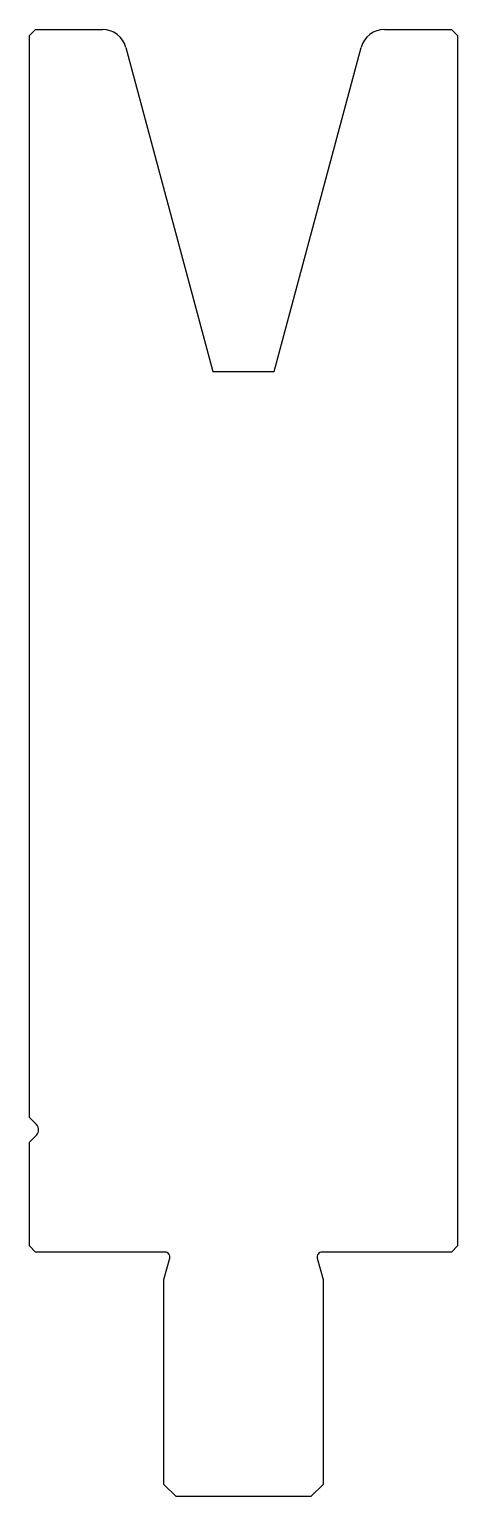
# Model space of a CAD drawing. Header units: metres. Extents: x -19 to 16, y -60 to 60.
import ezdxf

# ---------------------------------------------------------------- set-up
doc = ezdxf.new("R2010")
doc.units = ezdxf.units.M

msp = doc.modelspace()

# ---------------------------------------------------------------- linework, layer by layer
for p, q in [((-18.84775, 59.71659), (-19.34775, 59.21659)), ((-19.34775, -29.28341), (-19.34775, 59.21659)), ((-18.84775, 59.71659), (-13.382404, 59.71659)), ((9.686904, 59.71659), (15.15225, 59.71659)), ((15.65225, 59.21659), (15.15225, 59.71659)), ((15.65225, 59.21659), (15.65225, -39.78341)), ((-11.450552, 58.234228), (-4.34775, 31.726209)), ((0.65225, 31.726209), (7.755053, 58.234228)), ((-4.34775, 31.726209), (0.65225, 31.726209)), ((-18.772014, -29.859146), (-19.34775, -29.28341)), ((-19.34775, -31.28341), (-18.772014, -30.707674)), ((-19.34775, -39.78341), (-19.34775, -31.28341)), ((-19.34775, -39.78341), (-18.84775, -40.28341)), ((-8.26775, -40.28341), (-18.84775, -40.28341)), ((-8.34775, -42.527456), (-7.881379, -40.786938)), ((4.18588, -40.786938), (4.65225, -42.527456)), ((15.15225, -40.28341), (4.57225, -40.28341)), ((15.15225, -40.28341), (15.65225, -39.78341)), ((-8.34775, -59.28341), (-8.34775, -42.527456)), ((4.65225, -42.527456), (4.65225, -59.28341)), ((-8.34775, -59.28341), (-7.34775, -60.28341)), ((3.65225, -60.28341), (4.65225, -59.28341)), ((3.65225, -60.28341), (-7.34775, -60.28341))]:
    msp.add_line(p, q)
for centre, radius, start, end in [((-13.382404, 57.71659), 2, 15, 90), ((9.686904, 57.71659), 2, 90, 165), ((-19.196278, -30.28341), 0.6, 315, 45), ((-8.26775, -40.68341), 0.4, 345, 90), ((4.57225, -40.68341), 0.4, 90, 195)]:
    msp.add_arc(centre, radius, start, end)

doc.saveas('drawing.dxf')
